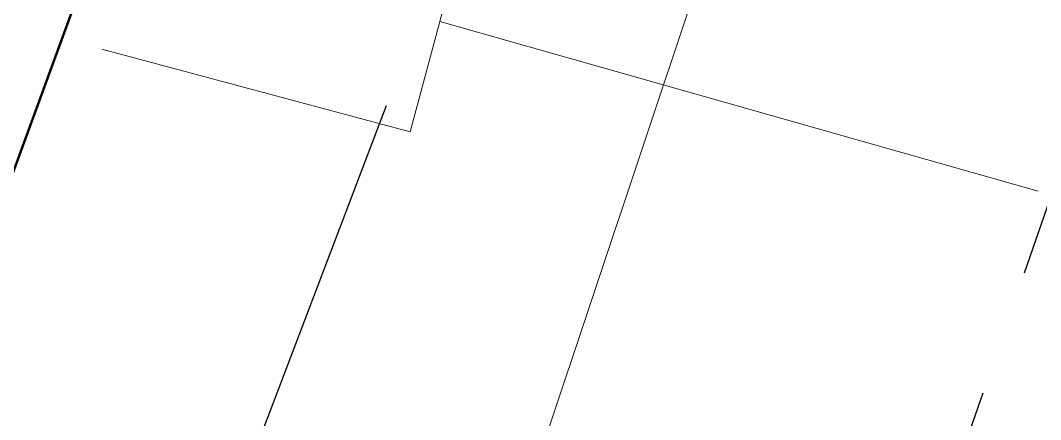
# Model space of a CAD drawing. Header units: metres. Extents: x 105014 to 106600, y 111320 to 118425.
# Drawn here: x 105895.129 to 105897.173, y 114673.549 to 114674.349 of the extents above; entities that cross this region are included whole.
import ezdxf

# ---------------------------------------------------------------- set-up
doc = ezdxf.new("R2010")
doc.units = ezdxf.units.M
doc.linetypes.add('DASHED', pattern=[1.524, 1.27, -0.254])
for name, color, linetype, lineweight in [('00-BASE-LIMITE', 7, 'DASHED', 50), ('00-BASE-UE', 42, 'DASHED', 25), ('20-EP-ZONA-DURA', 253, 'CONTINUOUS', 13), ('30-RED-ENEL-PROY', 1, 'DASHED', 25), ('30-RED-ETB-EXIST', 145, 'CONTINUOUS', 13), ('35-RH-ACUE-DOMICILIARIA', 152, 'CONTINUOUS', 9), ('35-RH-ACUE-MENOR-PROY', 5, 'DASHED', 25), ('60-PREDIAL-LOTE', 42, 'CONTINUOUS', 13)]:
    doc.layers.add(name, color=color, linetype=linetype, lineweight=lineweight)

msp = doc.modelspace()

# ---------------------------------------------------------------- linework, layer by layer
at = {"layer": '00-BASE-LIMITE'}
msp.add_lwpolyline([(105881.4203, 114660.5309), (105889.2531, 114657.7255), (105894.4305, 114672.1783), (105898.2113, 114682.4977), (105893.5141, 114684.2187)], dxfattribs=at)
at = {"layer": '00-BASE-UE'}
msp.add_lwpolyline([(105881.4203, 114660.5309), (105889.2531, 114657.7255), (105894.4305, 114672.1783), (105898.2113, 114682.4977), (105893.5141, 114684.2187)], dxfattribs=at)
at = {"layer": '20-EP-ZONA-DURA'}
msp.add_lwpolyline([(105894.4305, 114672.1783), (105895.5778, 114675.3099), (105898.3659, 114674.3261), (105898.3599, 114674.3079), (105898.1501, 114674.3809), (105898.1476, 114674.3829), (105898.1447, 114674.3842), (105898.1417, 114674.385), (105898.1385, 114674.3851), (105898.0877, 114674.4027), (105898.085, 114674.4049), (105898.0819, 114674.4064), (105898.0785, 114674.4071), (105898.0751, 114674.4071), (105898.0251, 114674.4245), (105898.0229, 114674.4265), (105898.0203, 114674.4281), (105898.0175, 114674.4291), (105898.0145, 114674.4295), (105898.0115, 114674.4293), (105897.9861, 114674.4381), (105897.8545, 114674.0605), (105897.7229, 114673.6827), (105897.5911, 114673.3051)], dxfattribs=at)
at = {"layer": '30-RED-ENEL-PROY'}
msp.add_lwpolyline([(105890.5305, 114660.1731), (105899.9015, 114684.7853)], dxfattribs=at)
at = {"layer": '30-RED-ETB-EXIST'}
msp.add_lwpolyline([(105895.841, 114672.517), (105896.037, 114673.081), (105908.086, 114709.148)], dxfattribs=at)
at = {"layer": '35-RH-ACUE-DOMICILIARIA'}
for points in [[(105895.4109, 114674.7343), (105896.0291, 114674.5687), (105895.9104, 114674.1256), (105895.2922, 114674.2912)], [(105895.9697, 114674.3472), (105897.1687, 114674.0068)]]:
    msp.add_lwpolyline(points, dxfattribs=at)
at = {"layer": '35-RH-ACUE-MENOR-PROY'}
msp.add_lwpolyline([(105919.1032, 114816.3456), (105918.6763, 114759.2684), (105918.3564, 114756.308), (105918.2622, 114755.4133), (105916.8481, 114742.2491), (105916.6484, 114740.3895), (105916.4785, 114738.8081), (105913.2255, 114729.2295), (105905.9011, 114707.6623), (105897.9173, 114684.1534), (105899.5464, 114680.8043), (105891.2793, 114656.8825), (105891.0462, 114656.2059), (105887.9453, 114647.2324), (105881.7102, 114629.1887), (105881.307, 114626.2492), (105869.7933, 114594.6801), (105864.9284, 114583.8179), (105861.1542, 114573.0061), (105858.6831, 114565.9326), (105858.2178, 114564.4958), (105858.0017, 114563.4544), (105855.3717, 114550.7855), (105854.0168, 114544.2587)], dxfattribs=at)
at = {"layer": '60-PREDIAL-LOTE'}
msp.add_lwpolyline([(105898.9857, 114674.0643), (105897.4612, 114671.3153), (105894.4304, 114672.1783), (105895.2971, 114674.5439), (105895.8341, 114676.0094), (105897.6654, 114681.0076), (105898.2394, 114682.5744), (105898.5189, 114682.4346), (105899.2562, 114681.9965), (105899.8352, 114681.5461), (105900.4057, 114681.039), (105900.8025, 114680.5468), (105901.2312, 114679.888), (105901.3763, 114679.5575), (105901.6661, 114678.8978), (105898.9857, 114674.0643)], close=True, dxfattribs=at)

doc.saveas('drawing.dxf')
